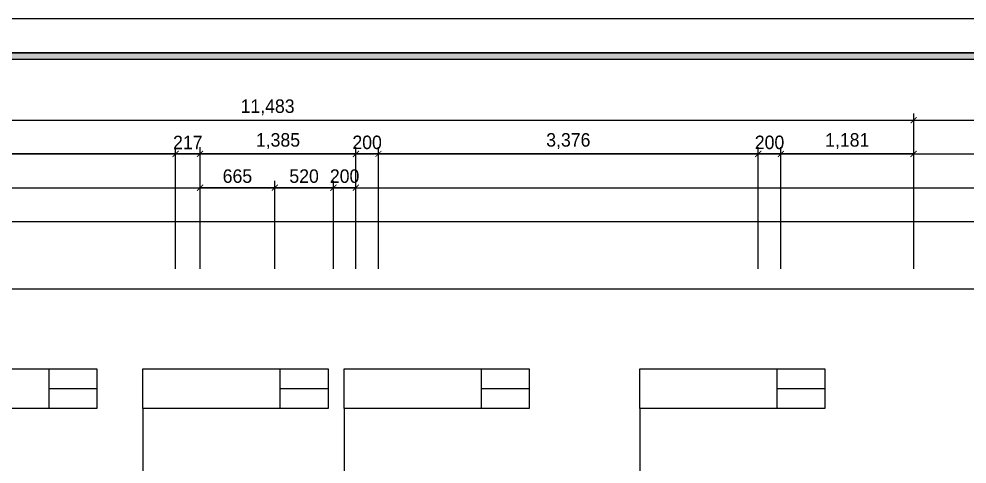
# Model space of a CAD drawing. Header units: millimetres. Extents: x -7413 to 64677, y 6112 to 38711.
# Drawn here: x 15364 to 23789, y 20575 to 24532 of the extents above; entities that cross this region are included whole.
import ezdxf
from ezdxf.enums import TextEntityAlignment as Align

# ---------------------------------------------------------------- set-up
doc = ezdxf.new("R2010")
doc.units = ezdxf.units.MM
doc.header["$LTSCALE"] = 100
doc.layers.get('Defpoints').update_dxf_attribs({"color": 139})
for name, color, linetype in [('0-ELC TEXT', 7, 'Continuous'), ('03-TEXT', 3, 'Continuous'), ('FORM(YOURNAME)-1', 1, 'Continuous'), ('FORM(YOURNAME)-11', 1, 'Continuous'), ('치수선', 1, 'Continuous')]:
    doc.layers.add(name, color=color, linetype=linetype)
doc.styles.get("Standard").update_dxf_attribs({"font": 'arial.ttf'})
doc.styles.add('YOURNAME', font='Dotum.ttf')
doc.dimstyles.new('YOURNAME-60', dxfattribs={"dimscale": 60, "dimtxt": 2, "dimasz": 0.9, "dimexe": 1, "dimexo": 3, "dimgap": 0.7, "dimtad": 1, "dimdec": 0, "dimzin": 0, "dimdsep": 46, "dimlunit": 6, "dimtxsty": 'YOURNAME', "dimblk": 'ARCHTICK', "dimcen": 0, "dimclrd": 1, "dimclre": 1, "dimclrt": 7, "dimadec": 0, "dimazin": 0, "dimtfac": 1, "dimtdec": 0, "dimtix": 1, "dimtmove": 2, "dimatfit": 3, "dimldrblk": 'ARCHTICK', "dimfxl": 1, "dimtolj": 1, "dimtzin": 0, "dimarcsym": 0})

# ---------------------------------------------------------------- blocks, each defined once
blk = doc.blocks.new('FORM-ELEVATION')
at = {"layer": 'FORM(YOURNAME)-11'}
h = blk.add_hatch(color=256, dxfattribs=at)
h.dxf.hatch_style = 1
h.paths.add_polyline_path([(-10309, 35708), (71691, 35708), (71691, 35508), (-10309, 35508)])
h.paths.add_polyline_path([(-10309, -21492), (71691, -21492), (71691, -21692), (-10309, -21692)])
at = {"layer": 'Defpoints', "color": 158}
for points in [[(-10309, -21692), (71691, -21692), (71691, 35708), (-10309, 35708)], [(-8309, 33708), (61071, 33708), (61071, -19692), (-8309, -19692)]]:
    blk.add_lwpolyline(points, close=True, dxfattribs=at)
at = {"layer": 'FORM(YOURNAME)-11', "color": 250}
blk.add_lwpolyline([(-11309, -22692), (72691, -22692), (72691, 36708), (-11309, 36708)], close=True, dxfattribs=at)
at = {"layer": 'FORM(YOURNAME)-11'}
blk.add_lwpolyline([(-10309, 35708), (71691, 35708), (71691, 35508), (-10309, 35508)], close=True, dxfattribs=at)
at = {"layer": 'FORM(YOURNAME)-11', "color": 3, "style": 'YOURNAME'}
for tag, height, p in [('1', 451, (71041, -1219)), ('2', 451, (71041, -1863)), ('3', 451, (71041, -3150)), ('4', 451, (71041, -5081)), ('5', 515, (71041, -7398)), ('6', 515, (71041, -9650)), ('7', 515, (71041, -11903)), ('8', 515, (71041, -14155)), ('9', 515, (71041, -16408)), ('10', 515, (66791, -18596)), ('11', 515, (71041, -18660)), ('12', 515, (66791, -20848)), ('13', 515, (71041, -20848))]:
    blk.add_attdef(tag, text='', height=height, dxfattribs=at).set_placement(p, align=Align.MIDDLE_RIGHT)
blk = doc.blocks.new('_ArchTick')
at = {"color": 0, "linetype": 'ByBlock', "const_width": 0.15}
blk.add_lwpolyline([(-0.5, -0.5), (0.5, 0.5)], dxfattribs=at)
blk = doc.blocks.new('*D20')
at = {"layer": 'Defpoints', "color": 0, "transparency": 16777216}
for p in [(23314.6, 23631.6), (11831.6, 22131.6), (23314.6, 22131.6)]:
    blk.add_point(p, dxfattribs=at)
at = {"layer": '치수선', "color": 1, "lineweight": -2, "transparency": 16777216}
for p, q in [((11831.6, 22311.6), (11831.6, 23691.6)), ((23314.6, 22311.6), (23314.6, 23691.6)), ((11831.6, 23631.6), (23314.6, 23631.6))]:
    blk.add_line(p, q, dxfattribs=at)
at = {"layer": '치수선', "color": 1, "lineweight": -2, "transparency": 16777216, "xscale": 54, "yscale": 54, "zscale": 54, "rotation": 180}
blk.add_blockref('_ArchTick', (11831.6, 23631.6), dxfattribs=at)
at = {"layer": '치수선', "color": 1, "lineweight": -2, "transparency": 16777216, "xscale": 54, "yscale": 54, "zscale": 54}
blk.add_blockref('_ArchTick', (23314.6, 23631.6), dxfattribs=at)
at = {"layer": '치수선', "color": 7, "transparency": 16777216, "insert": (17573.1, 23745.2), "char_height": 120, "attachment_point": 5, "style": 'YOURNAME'}
blk.add_mtext('\\A1;11,483', dxfattribs=at)
blk = doc.blocks.new('*D21')
at = {"layer": 'Defpoints', "color": 0, "transparency": 16777216}
for p in [(22133.6, 23331.6), (22133.6, 22131.6), (23314.6, 22131.6)]:
    blk.add_point(p, dxfattribs=at)
at = {"layer": '치수선', "color": 1, "lineweight": -2, "transparency": 16777216}
for p, q in [((22133.6, 22311.6), (22133.6, 23391.6)), ((23314.6, 22311.6), (23314.6, 23391.6)), ((23314.6, 23331.6), (22133.6, 23331.6))]:
    blk.add_line(p, q, dxfattribs=at)
at = {"layer": '치수선', "color": 1, "lineweight": -2, "transparency": 16777216, "xscale": 54, "yscale": 54, "zscale": 54, "rotation": 180}
blk.add_blockref('_ArchTick', (22133.6, 23331.6), dxfattribs=at)
at = {"layer": '치수선', "color": 1, "lineweight": -2, "transparency": 16777216, "xscale": 54, "yscale": 54, "zscale": 54}
blk.add_blockref('_ArchTick', (23314.6, 23331.6), dxfattribs=at)
at = {"layer": '치수선', "color": 7, "transparency": 16777216, "insert": (22724.1, 23445.2), "char_height": 120, "attachment_point": 5, "style": 'YOURNAME'}
blk.add_mtext('\\A1;1,181', dxfattribs=at)
blk = doc.blocks.new('*D22')
at = {"layer": 'Defpoints', "color": 0, "transparency": 16777216}
for p in [(21933.6, 23331.6), (21933.6, 22131.6), (22133.6, 22131.6)]:
    blk.add_point(p, dxfattribs=at)
at = {"layer": '치수선', "color": 1, "lineweight": -2, "transparency": 16777216}
for p, q in [((21933.6, 22311.6), (21933.6, 23391.6)), ((22133.6, 22311.6), (22133.6, 23391.6)), ((21933.6, 23331.6), (21879.6, 23331.6)), ((22133.6, 23331.6), (21933.6, 23331.6)), ((22133.6, 23331.6), (22187.6, 23331.6))]:
    blk.add_line(p, q, dxfattribs=at)
at = {"layer": '치수선', "color": 1, "lineweight": -2, "transparency": 16777216, "xscale": 54, "yscale": 54, "zscale": 54}
blk.add_blockref('_ArchTick', (21933.6, 23331.6), dxfattribs=at)
at = {"layer": '치수선', "color": 1, "lineweight": -2, "transparency": 16777216, "xscale": 54, "yscale": 54, "zscale": 54, "rotation": 180}
blk.add_blockref('_ArchTick', (22133.6, 23331.6), dxfattribs=at)
at = {"layer": '치수선', "color": 7, "transparency": 16777216, "insert": (22033.6, 23433.7), "char_height": 120, "attachment_point": 5, "style": 'YOURNAME'}
blk.add_mtext('\\A1;200', dxfattribs=at)
blk = doc.blocks.new('*D23')
at = {"layer": 'Defpoints', "color": 0, "transparency": 16777216}
for p in [(18557.6, 23331.6), (18557.6, 22131.6), (21933.6, 22131.6)]:
    blk.add_point(p, dxfattribs=at)
at = {"layer": '치수선', "color": 1, "lineweight": -2, "transparency": 16777216}
for p, q in [((18557.6, 22311.6), (18557.6, 23391.6)), ((21933.6, 22311.6), (21933.6, 23391.6)), ((21933.6, 23331.6), (18557.6, 23331.6))]:
    blk.add_line(p, q, dxfattribs=at)
at = {"layer": '치수선', "color": 1, "lineweight": -2, "transparency": 16777216, "xscale": 54, "yscale": 54, "zscale": 54, "rotation": 180}
blk.add_blockref('_ArchTick', (18557.6, 23331.6), dxfattribs=at)
at = {"layer": '치수선', "color": 1, "lineweight": -2, "transparency": 16777216, "xscale": 54, "yscale": 54, "zscale": 54}
blk.add_blockref('_ArchTick', (21933.6, 23331.6), dxfattribs=at)
at = {"layer": '치수선', "color": 7, "transparency": 16777216, "insert": (20245.6, 23445.2), "char_height": 120, "attachment_point": 5, "style": 'YOURNAME'}
blk.add_mtext('\\A1;3,376', dxfattribs=at)
blk = doc.blocks.new('*D24')
at = {"layer": 'Defpoints', "color": 0, "transparency": 16777216}
for p in [(18357.6, 23331.6), (18357.6, 22131.6), (18557.6, 22131.6)]:
    blk.add_point(p, dxfattribs=at)
at = {"layer": '치수선', "color": 1, "lineweight": -2, "transparency": 16777216}
for p, q in [((18357.6, 22311.6), (18357.6, 23391.6)), ((18557.6, 22311.6), (18557.6, 23391.6)), ((18357.6, 23331.6), (18303.6, 23331.6)), ((18557.6, 23331.6), (18357.6, 23331.6)), ((18557.6, 23331.6), (18611.6, 23331.6))]:
    blk.add_line(p, q, dxfattribs=at)
at = {"layer": '치수선', "color": 1, "lineweight": -2, "transparency": 16777216, "xscale": 54, "yscale": 54, "zscale": 54}
blk.add_blockref('_ArchTick', (18357.6, 23331.6), dxfattribs=at)
at = {"layer": '치수선', "color": 1, "lineweight": -2, "transparency": 16777216, "xscale": 54, "yscale": 54, "zscale": 54, "rotation": 180}
blk.add_blockref('_ArchTick', (18557.6, 23331.6), dxfattribs=at)
at = {"layer": '치수선', "color": 7, "transparency": 16777216, "insert": (18457.6, 23433.7), "char_height": 120, "attachment_point": 5, "style": 'YOURNAME'}
blk.add_mtext('\\A1;200', dxfattribs=at)
blk = doc.blocks.new('*D25')
at = {"layer": 'Defpoints', "color": 0, "transparency": 16777216}
for p in [(16972.6, 23331.6), (16972.6, 22131.6), (18357.6, 22131.6)]:
    blk.add_point(p, dxfattribs=at)
at = {"layer": '치수선', "color": 1, "lineweight": -2, "transparency": 16777216}
for p, q in [((16972.6, 22311.6), (16972.6, 23391.6)), ((18357.6, 22311.6), (18357.6, 23391.6)), ((18357.6, 23331.6), (16972.6, 23331.6))]:
    blk.add_line(p, q, dxfattribs=at)
at = {"layer": '치수선', "color": 1, "lineweight": -2, "transparency": 16777216, "xscale": 54, "yscale": 54, "zscale": 54, "rotation": 180}
blk.add_blockref('_ArchTick', (16972.6, 23331.6), dxfattribs=at)
at = {"layer": '치수선', "color": 1, "lineweight": -2, "transparency": 16777216, "xscale": 54, "yscale": 54, "zscale": 54}
blk.add_blockref('_ArchTick', (18357.6, 23331.6), dxfattribs=at)
at = {"layer": '치수선', "color": 7, "transparency": 16777216, "insert": (17665.1, 23445.2), "char_height": 120, "attachment_point": 5, "style": 'YOURNAME'}
blk.add_mtext('\\A1;1,385', dxfattribs=at)
blk = doc.blocks.new('*D26')
at = {"layer": 'Defpoints', "color": 0, "transparency": 16777216}
for p in [(16755.6, 23331.6), (16755.6, 22131.6), (16972.6, 22131.6)]:
    blk.add_point(p, dxfattribs=at)
at = {"layer": '치수선', "color": 1, "lineweight": -2, "transparency": 16777216}
for p, q in [((16755.6, 22311.6), (16755.6, 23391.6)), ((16972.6, 22311.6), (16972.6, 23391.6)), ((16755.6, 23331.6), (16701.6, 23331.6)), ((16972.6, 23331.6), (16755.6, 23331.6)), ((16972.6, 23331.6), (17026.6, 23331.6))]:
    blk.add_line(p, q, dxfattribs=at)
at = {"layer": '치수선', "color": 1, "lineweight": -2, "transparency": 16777216, "xscale": 54, "yscale": 54, "zscale": 54}
blk.add_blockref('_ArchTick', (16755.6, 23331.6), dxfattribs=at)
at = {"layer": '치수선', "color": 1, "lineweight": -2, "transparency": 16777216, "xscale": 54, "yscale": 54, "zscale": 54, "rotation": 180}
blk.add_blockref('_ArchTick', (16972.6, 23331.6), dxfattribs=at)
at = {"layer": '치수선', "color": 7, "transparency": 16777216, "insert": (16864.1, 23433.6), "char_height": 120, "attachment_point": 5, "style": 'YOURNAME'}
blk.add_mtext('\\A1;217', dxfattribs=at)
blk = doc.blocks.new('*D27')
at = {"layer": 'Defpoints', "color": 0, "transparency": 16777216}
for p in [(13246.6, 23331.6), (13246.6, 22131.6), (16755.6, 22131.6)]:
    blk.add_point(p, dxfattribs=at)
at = {"layer": '치수선', "color": 1, "lineweight": -2, "transparency": 16777216}
for p, q in [((13246.6, 22311.6), (13246.6, 23391.6)), ((16755.6, 22311.6), (16755.6, 23391.6)), ((16755.6, 23331.6), (13246.6, 23331.6))]:
    blk.add_line(p, q, dxfattribs=at)
at = {"layer": '치수선', "color": 1, "lineweight": -2, "transparency": 16777216, "xscale": 54, "yscale": 54, "zscale": 54, "rotation": 180}
blk.add_blockref('_ArchTick', (13246.6, 23331.6), dxfattribs=at)
at = {"layer": '치수선', "color": 1, "lineweight": -2, "transparency": 16777216, "xscale": 54, "yscale": 54, "zscale": 54}
blk.add_blockref('_ArchTick', (16755.6, 23331.6), dxfattribs=at)
at = {"layer": '치수선', "color": 7, "transparency": 16777216, "insert": (15001.1, 23445.2), "char_height": 120, "attachment_point": 5, "style": 'YOURNAME'}
blk.add_mtext('\\A1;3,509', dxfattribs=at)
blk = doc.blocks.new('*D30')
at = {"layer": 'Defpoints', "color": 0, "transparency": 16777216}
for p in [(18157.6, 23031.6), (18157.6, 22131.6), (18357.6, 22131.6)]:
    blk.add_point(p, dxfattribs=at)
at = {"layer": '치수선', "color": 1, "lineweight": -2, "transparency": 16777216}
for p, q in [((18157.6, 22311.6), (18157.6, 23091.6)), ((18357.6, 22311.6), (18357.6, 23091.6)), ((18157.6, 23031.6), (18103.6, 23031.6)), ((18357.6, 23031.6), (18157.6, 23031.6)), ((18357.6, 23031.6), (18411.6, 23031.6))]:
    blk.add_line(p, q, dxfattribs=at)
at = {"layer": '치수선', "color": 1, "lineweight": -2, "transparency": 16777216, "xscale": 54, "yscale": 54, "zscale": 54}
blk.add_blockref('_ArchTick', (18157.6, 23031.6), dxfattribs=at)
at = {"layer": '치수선', "color": 1, "lineweight": -2, "transparency": 16777216, "xscale": 54, "yscale": 54, "zscale": 54, "rotation": 180}
blk.add_blockref('_ArchTick', (18357.6, 23031.6), dxfattribs=at)
at = {"layer": '치수선', "color": 7, "transparency": 16777216, "insert": (18257.6, 23133.7), "char_height": 120, "attachment_point": 5, "style": 'YOURNAME'}
blk.add_mtext('\\A1;200', dxfattribs=at)
blk = doc.blocks.new('*D31')
at = {"layer": 'Defpoints', "color": 0, "transparency": 16777216}
for p in [(17637.6, 23031.6), (17637.6, 22131.6), (18157.6, 22131.6)]:
    blk.add_point(p, dxfattribs=at)
at = {"layer": '치수선', "color": 1, "lineweight": -2, "transparency": 16777216}
for p, q in [((17637.6, 22311.6), (17637.6, 23091.6)), ((18157.6, 22311.6), (18157.6, 23091.6)), ((18157.6, 23031.6), (17637.6, 23031.6))]:
    blk.add_line(p, q, dxfattribs=at)
at = {"layer": '치수선', "color": 1, "lineweight": -2, "transparency": 16777216, "xscale": 54, "yscale": 54, "zscale": 54, "rotation": 180}
blk.add_blockref('_ArchTick', (17637.6, 23031.6), dxfattribs=at)
at = {"layer": '치수선', "color": 1, "lineweight": -2, "transparency": 16777216, "xscale": 54, "yscale": 54, "zscale": 54}
blk.add_blockref('_ArchTick', (18157.6, 23031.6), dxfattribs=at)
at = {"layer": '치수선', "color": 7, "transparency": 16777216, "insert": (17897.6, 23133.7), "char_height": 120, "attachment_point": 5, "style": 'YOURNAME'}
blk.add_mtext('\\A1;520', dxfattribs=at)
blk = doc.blocks.new('*D32')
at = {"layer": 'Defpoints', "color": 0, "transparency": 16777216}
for p in [(16972.6, 23031.6), (16972.6, 22131.6), (17637.6, 22131.6)]:
    blk.add_point(p, dxfattribs=at)
at = {"layer": '치수선', "color": 1, "lineweight": -2, "transparency": 16777216}
for p, q in [((16972.6, 22311.6), (16972.6, 23091.6)), ((17637.6, 22311.6), (17637.6, 23091.6)), ((17637.6, 23031.6), (16972.6, 23031.6))]:
    blk.add_line(p, q, dxfattribs=at)
at = {"layer": '치수선', "color": 1, "lineweight": -2, "transparency": 16777216, "xscale": 54, "yscale": 54, "zscale": 54, "rotation": 180}
blk.add_blockref('_ArchTick', (16972.6, 23031.6), dxfattribs=at)
at = {"layer": '치수선', "color": 1, "lineweight": -2, "transparency": 16777216, "xscale": 54, "yscale": 54, "zscale": 54}
blk.add_blockref('_ArchTick', (17637.6, 23031.6), dxfattribs=at)
at = {"layer": '치수선', "color": 7, "transparency": 16777216, "insert": (17305.1, 23133.7), "char_height": 120, "attachment_point": 5, "style": 'YOURNAME'}
blk.add_mtext('\\A1;665', dxfattribs=at)

msp = doc.modelspace()

# ---------------------------------------------------------------- linework, layer by layer
at = {"layer": '0-ELC TEXT'}
for p, q in [((15630.6, 21068.9), (15630.6, 21422.6)), ((17685.4, 21068.9), (17685.4, 21422.6)), ((19474, 21068.9), (19474, 21422.6)), ((22100.2, 21068.9), (22100.2, 21422.6)), ((15630.6, 21245.7), (16055.3, 21245.7)), ((17685.4, 21245.7), (18110.1, 21245.7)), ((19474, 21245.7), (19898.7, 21245.7)), ((22100.2, 21245.7), (22524.9, 21245.7)), ((16465.4, 21068.9), (16465.4, 18415.1)), ((18254, 21068.9), (18254, 19448.7)), ((20880.2, 21068.9), (20880.2, 19448.7))]:
    msp.add_line(p, q, dxfattribs=at)
for points in [[(14410.6, 21422.6), (16055.3, 21422.6), (16055.3, 21068.9), (14410.6, 21068.9)], [(16465.4, 21422.6), (18110.1, 21422.6), (18110.1, 21068.9), (16465.4, 21068.9)], [(18254, 21422.6), (19898.7, 21422.6), (19898.7, 21068.9), (18254, 21068.9)], [(20880.2, 21422.6), (22524.9, 21422.6), (22524.9, 21068.9), (20880.2, 21068.9)]]:
    msp.add_lwpolyline(points, close=True, dxfattribs=at)
at = {"layer": 'Defpoints'}
for points in [[(7244.9, 23631.6), (28058.9, 23631.6), (28058.9, 7611.6), (7244.9, 7611.6)], [(7544.9, 23331.6), (27758.9, 23331.6), (27758.9, 7911.6), (7544.9, 7911.6)], [(7844.9, 23031.6), (27458.9, 23031.6), (27458.9, 8211.6), (7844.9, 8211.6)], [(8144.9, 22731.6), (27158.9, 22731.6), (27158.9, 8511.6), (8144.9, 8511.6)], [(8744.9, 22131.6), (26558.9, 22131.6), (26558.9, 9111.6), (8744.9, 9111.6)]]:
    msp.add_lwpolyline(points, close=True, dxfattribs=at)

# ---------------------------------------------------------------- block references
at = {"layer": 'FORM(YOURNAME)-1', "xscale": 0.3, "yscale": 0.3, "zscale": 0.3}
msp.add_blockref('FORM-ELEVATION', (9737.5, 13519.1), dxfattribs=at)

# ---------------------------------------------------------------- texts
at = {"layer": '03-TEXT'}
for s, p in [('9.04㎡', (15856.3, 21290.8)), ('2.49㎡', (17911, 21290.8)), ('2.00㎡', (19699.6, 21290.8)), ('14.77㎡', (22325.9, 21290.8)), ('거실화장실', (17087.2, 21176.3)), ('안방화장실', (18875.8, 21176.3)), ('안방', (21502, 21176.3)), ('2.74py', (15843.9, 21113.9)), ('0.75py', (17898.6, 21113.9)), ('0.61py', (19687.2, 21113.9)), ('4.47py', (22313.4, 21113.9))]:
    msp.add_text(s, height=0.2, dxfattribs=at).set_placement(p, align=Align.CENTER)

# ---------------------------------------------------------------- dimensions: what is measured, and where the dimension line sits
at = {"layer": '치수선'}
for base, p1, p2, picture, middle in [((23314.6, 23631.6), (11831.6, 22131.6), (23314.6, 22131.6), '*D20', (17573.1, 23745.2)), ((13246.6, 23331.6), (16755.6, 22131.6), (13246.6, 22131.6), '*D27', (15001.1, 23445.2)), ((16755.6, 23331.6), (16972.6, 22131.6), (16755.6, 22131.6), '*D26', (16864.1, 23433.6)), ((16972.6, 23331.6), (18357.6, 22131.6), (16972.6, 22131.6), '*D25', (17665.1, 23445.2)), ((18357.6, 23331.6), (18557.6, 22131.6), (18357.6, 22131.6), '*D24', (18457.6, 23433.7)), ((18557.6, 23331.6), (21933.6, 22131.6), (18557.6, 22131.6), '*D23', (20245.6, 23445.2)), ((21933.6, 23331.6), (22133.6, 22131.6), (21933.6, 22131.6), '*D22', (22033.6, 23433.7)), ((22133.6, 23331.6), (23314.6, 22131.6), (22133.6, 22131.6), '*D21', (22724.1, 23445.2)), ((16972.6, 23031.6), (17637.6, 22131.6), (16972.6, 22131.6), '*D32', (17305.1, 23133.7)), ((17637.6, 23031.6), (18157.6, 22131.6), (17637.6, 22131.6), '*D31', (17897.6, 23133.7)), ((18157.6, 23031.6), (18357.6, 22131.6), (18157.6, 22131.6), '*D30', (18257.6, 23133.7))]:
    dim = msp.add_linear_dim(base=base, p1=p1, p2=p2, dimstyle='YOURNAME-60', dxfattribs=at)
    dim.commit()
    dim.dimension.update_dxf_attribs({"geometry": picture, "text_midpoint": middle})

doc.saveas('drawing.dxf')
